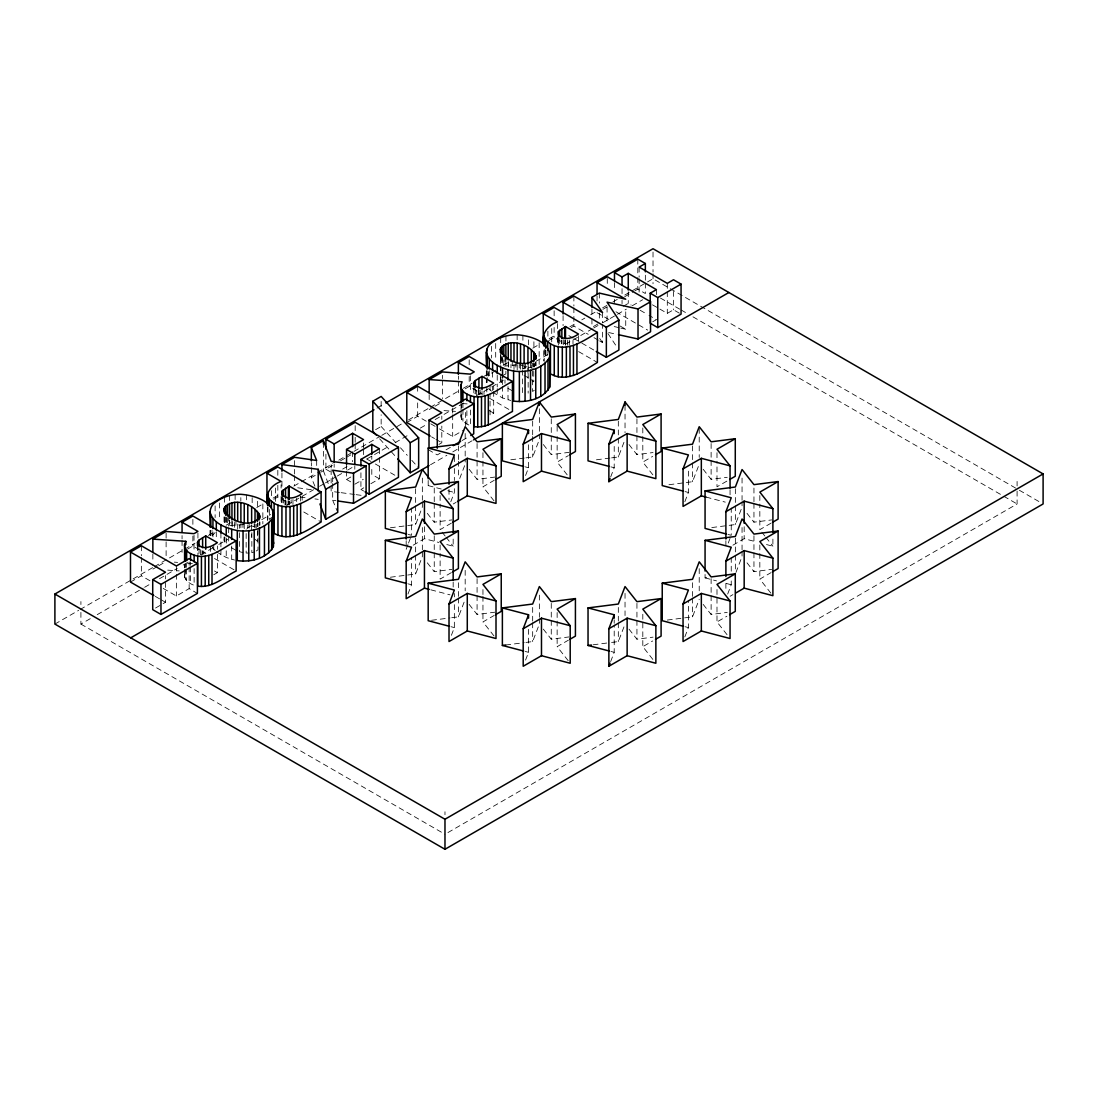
<?xml version="1.0" encoding="UTF-8"?>
<svg xmlns="http://www.w3.org/2000/svg" width="1098" height="1098" viewBox="0 0 1098 1098"><rect width="100%" height="100%" fill="white"/><g stroke="black" fill="none" stroke-linecap="round" stroke-linejoin="round"><path stroke-width="0.75" stroke-dasharray="5 3.75" d="M486.757 379.222L486.332 382.516L486.332 377.506M407.962 544.594L406.178 549.233L406.178 540.71M408.552 543.043L410.926 536.84M390.394 527.781L415.634 524.556L422.346 507.07L422.346 501.951M407.962 594.045L411.517 584.754L411.517 557.455M390.394 577.232L415.634 574.007L422.346 556.521L422.346 551.402M450.784 501.759L454.352 492.467L454.352 482.228M459.691 478.536L465.181 464.234L465.181 459.115M451.388 635.33L454.352 627.589L454.352 603.694M451.745 617.707L458.47 616.843L465.181 599.357M525.571 475.475L528.55 467.734L528.55 443.839M525.928 457.852L532.667 456.988L539.365 439.502L539.365 434.383M525.571 660.063L528.55 652.322L528.55 628.427M525.928 642.44L532.667 641.575L539.365 624.089L539.365 618.97M610.653 477.026L614.207 467.734L614.207 443.839M611.6 457.852L618.325 456.988L625.037 439.502M610.653 661.614L614.207 652.322L614.207 625.023M611.6 642.44L618.325 641.575L625.037 624.089M684.836 501.759L688.405 492.467L688.405 468.572M668.957 484.726L692.522 481.72L699.22 464.234M684.836 636.881L688.405 627.589L688.405 600.29M667.282 620.068L692.522 616.843L699.22 599.357M728.262 543.043L730.637 536.84M711.792 527.562L735.358 524.556L742.056 507.07L742.056 501.951M727.672 594.045L731.241 584.754L731.241 579.634M735.962 572.429L742.056 556.521L742.056 551.402M194.126 568.572L194.126 585.261C188.417 583.491 181.595 577.795 185.809 571.358M224.623 537.046L224.088 540.326L226.339 544.114L226.339 537.444M500.935 377.52L500.4 380.8L502.651 384.588M269.971 519.107L271.59 517.378M215.126 532.585L212.161 535.604L212.161 530.595M256.259 551.018L257.989 549.81L257.989 528.124M534.301 390.284L532.571 391.492L532.571 368.132M495.692 370.163L488.459 376.079L488.459 371.069M376.971 408.099L384.382 403.817M375.598 429.675L381.157 426.463L381.157 414.783M54.9 624.076L78.644 610.364M80.127 609.5L152.855 567.515M154.338 566.664L195.032 543.167M208.373 535.467L215.784 531.185M226.161 525.201L232.996 521.248M256.754 507.537L263.218 503.804M273.073 498.108L280.498 493.826M293.852 486.112L299.781 482.681M301.277 481.83L316.114 473.265M317.596 472.401L332.872 463.589M338.802 460.158L380.306 436.194M381.788 435.343L402.541 423.361M408.47 419.944L428.906 408.14M430.389 407.276L461.819 389.131M463.301 388.28L472.195 383.147M483.82 376.436L491.465 372.016M503.117 365.291L507.77 362.615M532.804 348.162L538.898 344.635M549.124 338.733L556.549 334.451M569.903 326.737L575.942 323.251M581.775 319.875L584.836 318.104M590.683 314.742L596.694 311.269M602.555 307.879L607.07 305.271M612.945 301.881L617.447 299.287M624.817 295.033L653.022 278.755L1017.091 488.939M130.484 582.064L141.354 575.777L151.565 581.679M157.275 566.595L152.855 569.135L152.855 564.139M158.743 565.745L166.114 561.49M187.47 549.151L192.877 546.035L205.861 553.529M273.745 499.343L277.821 496.996L289.364 503.653M314.906 486.208L311.352 477.63L315.359 475.31M320.712 472.236L323.388 470.685L323.388 443.99M325.914 454.215L325.914 469.23L334.698 464.152M340.545 460.776L344.937 458.25M346.405 457.399L350.784 454.86M406.795 422.538L417.665 416.252L429.332 422.991M433.586 407.07L429.167 409.609L432.461 409.829M435.055 406.219L442.425 401.964M465.127 388.857L469.189 386.51L482.159 394.004M548.698 340.6L554.133 337.47L565.662 344.127M571.193 327.616L573.883 326.065L588.226 334.341M602.898 309.307L607.276 306.781M624.68 296.734L633.422 291.684M634.877 290.846L637.801 289.158L645.35 293.523L645.35 281.843M623.293 306.26L628.262 303.391L631.226 305.107M342.686 469.079L349.782 464.976M593.414 326.531L599.343 323.1M80.909 612.396L80.909 624.076L91.285 618.078M97.214 614.66L143.152 588.13M144.634 587.279L150.563 583.848M159.457 578.715L177.245 568.448M183.174 565.031L189.103 561.6M200.961 554.751L212.82 547.916M218.749 544.484L227.643 539.351M246.913 528.234L254.324 523.952M261.736 519.67L270.616 514.537M286.921 505.121L313.603 489.722M319.532 486.304L323.979 483.738M325.461 482.873L335.837 476.889M337.319 476.024L341.766 473.458M347.695 470.04L353.625 466.623M366.965 458.923L389.2 446.076M395.129 442.659L409.952 434.094M420.314 428.11L426.244 424.693M435.137 419.56L442.549 415.277M444.031 414.413L464.783 402.444M476.642 395.596L503.323 380.196M522.593 369.065L530.005 364.783M535.934 361.366L547.792 354.517M565.58 344.25L592.247 328.851M593.73 327.986L601.141 323.718M602.624 322.853L615.964 315.153M617.447 314.303L626.34 309.169M632.27 305.738L642.646 299.754M346.543 471.124L346.543 479.455L350.797 477.012M354.805 484.232L363.301 479.318M155.559 608.018L165.496 602.28L165.496 580.595M163.231 588.418L176.366 596.008L189.158 588.624L197.407 593.387M360.926 472.758L360.926 489.447L363.767 487.8M370.863 483.71L379.386 478.783L379.386 457.097M438.967 444.388L441.808 442.755L441.808 426.065M439.543 428.893L452.678 436.469L464.042 429.908M213.739 574.762L217.377 572.662L217.377 550.976M493.688 391.451L493.688 413.136L490.051 415.236L490.051 393.551M652.692 321.81L656.426 319.655L649.014 315.373M659.884 309.101L667.296 313.369L673.513 309.787L681.062 314.152M440.188 453.213L437.279 454.901L429.016 450.139M446.021 449.851L450.4 447.325M462.052 440.586L469.34 436.386M430.54 464.742L446.872 455.313M452.801 451.882L472.099 440.751M453.227 503.968L456.041 502.349M494.004 500.839L482.955 486.812L494.196 480.32M413.205 545.184L424.446 538.693L438.816 542.453M451.374 523.142L440.12 529.648L440.12 504.051M567.186 474.83L557.139 462.08L568.393 455.588M451.374 572.607L440.12 579.099L440.12 553.502M652.857 474.83L642.81 462.08L652.651 456.397M494.004 635.962L482.955 621.935L494.196 615.443M726.849 481.13L716.994 486.812L716.994 461.215M568.188 660.694L557.139 646.667L568.393 640.175M732.915 545.184L744.17 538.693L756.934 542.041M771.084 523.142L759.83 529.648L759.83 504.051M652.857 659.418L642.81 646.667L652.651 640.985M730.101 596.269L732.915 594.636M770.878 593.14L759.83 579.099L771.084 572.607M727.041 634.685L716.994 621.935L726.849 616.253M447.943 832.559L1017.091 503.955L1017.091 490.614M503.817 374.898L505.876 373.938L505.876 368.928M254.201 551.978L251.84 552.678L251.84 529.318M510.79 459.788L524.254 458.072M543.332 444.539L551.265 454.613L568.984 452.349M596.447 459.788L609.912 458.072M629.003 444.539L636.936 454.613L653.036 452.554M428.179 480.471L428.179 485.591L431.541 485.165M469.148 469.271L477.081 479.346L494.786 477.081M703.187 469.271L711.12 479.346L727.233 477.287M427.3 513.356L434.245 522.181L451.951 519.917M747.011 513.356L753.955 522.181L771.674 519.917M427.3 562.821L434.245 571.633L451.951 569.368M705.067 574.474L705.067 577.877L708.43 577.452M747.011 562.821L753.955 571.633L771.674 569.368M431.541 620.288L450.056 617.927M469.148 604.394L477.081 614.468L494.786 612.204M703.187 604.394L711.12 614.468L727.233 612.409M505.739 645.02L524.254 642.646M543.332 629.127L551.265 639.201L568.984 636.936M593.085 644.801L609.912 642.646M629.003 629.127L636.936 639.201L653.036 637.142M517.144 364.811L505.945 366.005L505.945 359.334M249.15 553.049L246.144 553.035L246.144 529.675M443.99 410.611L455.533 411.379M167.692 570.136L179.221 570.905M462.134 403.515L470.342 404.16M174.321 562.135L177.602 562.396M187.47 563.164L192.397 563.562M520.027 365.058L533.903 368.448M243.715 524.583L229.633 525.53L229.633 520.521M300.083 496.982L306.671 497.833M314.92 498.917L318.214 499.343M339.474 492.467L331.143 491.369L331.143 484.698M341.135 492.686L354.448 494.443M356.123 494.663L366.101 495.994M297.723 487.786L311.928 489.818M332.68 483.532L332.68 500.221L335.892 500.688M492.618 392.219L502.541 397.956L510.803 400.496M216.306 551.745L226.229 557.482L234.492 560.021M608.704 332.557L616.856 334.341M614.194 326.559L619.135 327.712M620.782 328.096L625.736 329.249L625.736 309.224M242.946 552.582L239.542 551.69L239.542 530.005M610.941 466.87L614.207 467.734M685.125 491.602L688.405 492.467M706.124 497.106L725.27 502.129M525.269 466.87L528.55 467.734M727.96 534.438L731.241 535.289L731.241 507.99M766.5 544.553L772.896 546.228L772.896 535.989M428.179 485.591L441.272 489.022M447.806 490.737L454.352 492.467M705.067 577.877L716.514 580.883M726.327 583.463L731.241 584.754M408.25 534.438L411.517 535.289L411.517 507.99M446.79 544.553L453.172 546.228L453.172 535.989M685.125 626.725L688.405 627.589M408.25 583.889L411.517 584.754M430.828 589.818L449.988 594.841M610.941 651.457L614.207 652.322M451.086 626.725L454.352 627.589M525.269 651.457L528.55 652.322M252.169 526.052L254.887 527.013M460.899 415.017C460.035 420.767 466.032 423.814 470.438 425.736L470.438 409.046M512.258 390.778L504.984 386.592M235.946 550.304L228.672 546.118M524.103 375.557L527.946 377.547L527.946 365.867M1019.369 490.257L1040.135 502.239M660.42 298.038L679.662 309.142M681.144 309.993L687.06 313.41M692.975 316.828L1002.296 495.418M1003.778 496.269L1017.091 503.955M652.473 304.819L658.402 308.236M640.12 310.24L647.532 314.522M615.937 311.777L647.669 330.1M597.051 312.683L611.394 320.973M619.999 325.941L625.736 329.249M593.963 337.649L598.273 340.133M599.7 340.956L602.569 342.617L602.569 324.267M568.846 335.631L573.17 338.129M574.625 338.966L580.389 342.288M581.83 343.125L594.814 350.619M578.646 351.621L597.394 362.45M489.379 398.162L512.45 411.489M489.31 410.611L493.688 413.136M430.787 423.842L438.088 428.055M431.596 436.853L434.52 438.541M435.975 439.378L441.808 442.755M366.718 458.991L373.924 463.15M375.365 463.987L397.009 476.477M379.386 478.783L371.797 474.405L371.797 466.074M346.543 479.455L350.674 481.844M325.914 469.23L331.418 472.401M360.926 489.447L363.685 491.026M303.775 511.984L321.096 521.975M214.508 558.525L236.139 571.015M214.453 570.987L217.377 572.662M155.285 596.379L159.663 598.904M161.118 599.755L165.496 602.28M80.909 624.076L444.978 834.26M531.336 379.743L533.765 381.871L533.765 368.53M255.024 539.269L257.467 541.396L257.467 528.056M489.255 389.063L491.492 391.163M215.181 550.688L210.857 545.363M381.157 426.463L395.925 442.782M400.468 447.806L407.289 455.341M411.832 460.364L418.654 467.899M379.62 438.816L396.625 457.674M761.847 532.187L764.853 536.016M765.855 537.293L772.896 546.228M442.123 532.187L445.143 536.016M446.145 537.293L453.172 546.228M599.673 338.459L602.569 342.617M607.99 333.572L616.156 345.925M332.68 500.221L337.745 512.368M323.388 470.685L329.949 488.185M1017.091 481.432L1017.091 485.947M759.83 495.514L759.83 502.349M759.83 544.979L759.83 551.8M759.83 553.502L759.83 579.099M753.955 488.047L753.955 501.704M753.955 503.406L753.955 522.181M753.955 535.81L753.955 551.155M753.955 552.87L753.955 571.633M744.17 526.738L744.17 538.693M742.056 478.055L742.056 500.235M742.056 527.52L742.056 549.7M735.358 488.72L735.358 504.078M735.358 505.78L735.358 524.556M735.358 538.185L735.358 553.543M735.358 555.245L735.358 572.305M731.241 557.455L731.241 572.813M730.06 489.735L730.06 494.855M725.888 540.71L725.888 549.233M725.888 583.34L725.888 590.175M716.994 452.692L716.994 459.513M716.994 589.516L716.994 621.935M711.12 443.51L711.12 458.868M711.12 460.57L711.12 479.346M711.12 578.632L711.12 593.991M711.12 595.706L711.12 614.468M699.22 428.398L699.22 457.413M699.22 568.64L699.22 590.82M692.522 445.884L692.522 461.242M692.522 462.958L692.522 481.72M692.522 582.722L692.522 596.379M692.522 598.081L692.522 616.843M673.513 291.437L673.513 309.787M667.296 283.353L667.296 290.023M667.296 291.684L667.296 313.369M656.426 289.625L656.426 294.621M653.022 252.06L653.022 272.071M653.022 273.745L653.022 283.751M645.35 275.173L645.35 280.182M642.81 427.959L642.81 434.781M642.81 436.482L642.81 462.08M642.81 614.249L642.81 646.667M639.132 267.089L639.132 277.094M639.132 278.768L639.132 292.109M637.801 259.142L637.801 275.818M637.801 277.492L637.801 289.158M636.936 418.777L636.936 434.135M636.936 435.851L636.936 454.613M636.936 603.365L636.936 618.723M636.936 620.425L636.936 639.201M628.262 291.711L628.262 303.391M625.037 405.382L625.037 432.681M625.037 593.373L625.037 615.553M622.044 288.637L622.044 293.633M622.044 300.303L622.044 303.652M618.325 421.165L618.325 436.51M618.325 438.226L618.325 456.988M618.325 607.455L618.325 621.097M618.325 622.813L618.325 641.575M614.482 282.598L614.482 289.268M614.482 299.287L614.482 302.623M614.207 619.903L614.207 623.307M607.276 278.425L607.276 285.096M607.07 307.179L607.07 323.855M602.569 312.587L602.569 322.606M599.343 293.084L599.343 303.089M599.343 313.095L599.343 321.44M597.051 296.007L597.051 302.677M591.932 309.032L591.932 317.377M591.932 319.038L591.932 327.382M578.454 335.7L578.454 340.709M573.883 296.035L573.883 306.04M573.883 307.714L573.883 326.065M572.991 340.407L572.991 343.743M569.272 339.996L569.272 345.005M567.433 340.243L567.433 345.252M565.497 339.9L565.497 344.896M565.36 340.16L565.36 345.156M564.729 340.325L564.729 343.674M563.26 339.694L563.26 344.703M563.082 315.62L563.082 325.626M561.86 340.353L561.86 343.701M561.339 340.504L561.339 343.839M559.678 338.513L559.678 345.184M558.594 335.137L558.594 345.143M558.402 338.239L558.402 344.909M557.853 337.978L557.853 344.648M557.413 323.553L557.413 328.563M557.413 336.894L557.413 345.239M557.139 426.244L557.139 434.781M557.139 436.482L557.139 462.08M557.139 612.547L557.139 619.368M557.139 621.07L557.139 646.667M554.133 310.775L554.133 317.446M554.133 327.465L554.133 337.47M551.718 328.508L551.718 341.862M551.265 418.777L551.265 454.613M551.265 603.365L551.265 618.723M551.265 620.425L551.265 639.201M547.888 331.157L547.888 339.488M547.106 350.578L547.106 357.248M545.637 349.891L545.637 358.236M545.473 350.44L545.473 358.785M544.306 349.439L544.169 361.407M543.839 350.674L543.757 360.789M539.365 408.785L539.365 432.681M539.365 595.089L539.365 617.268M539.159 342.713L539.159 364.399M536.085 362.354L536.099 365.799M535.481 362.299L535.481 365.634M535.33 362.189L535.33 365.524M534.301 363.589L534.301 366.938M533.903 341.752L533.903 348.423M533.903 363.438L533.903 366.773M533.765 363.52L533.765 366.856M532.571 363.136L532.571 366.471M532.667 421.165L532.667 434.808M532.667 436.51L532.667 456.988M532.667 607.455L532.667 621.097M532.667 622.813L532.667 641.575M531.336 364.728L531.336 368.063M530.512 362.422L530.512 367.432M528.481 339.831L528.481 344.841M528.152 364.797L528.152 393.153M525.462 363.493L525.462 368.503M524.103 365.552L524.103 368.887M522.895 335.274L522.895 341.958M522.456 363.479L522.456 368.489M522.456 370.15L522.456 393.509M520.548 365.84L520.548 369.189M519.258 363.026L519.258 369.697M517.144 334.78L517.144 339.79M517.199 364.989L517.199 369.999M515.854 362.134L515.854 368.804M514.001 364.55L514.001 369.546M512.258 360.748L512.258 369.093M510.968 364.509L510.968 367.844M508.47 362.134L508.47 367.144M508.25 361.558L508.25 368.228M508.003 386.537L508.003 399.892M505.945 335.974L505.945 340.984M505.876 358.922L505.876 367.267M504.984 356.562L504.984 366.567M504.984 379.922L504.984 383.257M503.817 359.883L503.817 366.554M502.651 357.893L502.651 364.563M502.651 379.579L502.541 384.602M502.541 386.276L502.541 397.956M502.143 356.095L502.143 364.426M501.21 357.674L501.21 364.344M501.21 379.359L501.21 382.694M500.935 355.834L500.935 364.179M500.935 365.854L500.935 372.524M500.702 337.69L500.702 344.36M500.702 356.04L500.702 364.371M500.4 352.444L500.4 364.124M500.317 365.758L500.4 372.469M500.317 374.102L500.4 380.8M497.229 375.269L497.229 386.949M497.229 388.61L497.229 395.28M495.692 343.482L495.692 360.158M493.688 386.441L493.688 389.776M492.618 372.195L492.618 378.865M492.618 387.21L492.618 390.545M491.437 346.364L491.437 358.044M490.051 385.206L490.051 391.876M489.255 370.712L489.255 377.383M487.169 370.822L487.169 375.818M487.169 377.492L487.169 384.163M486.757 370.891L486.757 375.887M486.826 386.935L486.826 391.945M486.332 370.836L486.332 375.845M483.998 391.259L483.998 394.594M482.955 452.692L482.955 459.513M482.955 461.215L482.955 486.812M482.955 589.516L482.955 594.636M482.955 596.338L482.955 621.935M482.022 391.396L482.022 394.731M480.114 389.749L480.114 394.745M478.92 389.859L478.92 394.855M478.357 389.268L478.357 395.939M477.081 443.51L477.081 479.346M477.081 578.632L477.081 593.991M477.081 595.706L477.081 614.468M476.683 390.147L476.683 395.156M475.338 388.898L475.338 393.908M474.226 384.808L474.24 393.578M473.828 387.8L473.828 394.47M470.342 375.804L470.342 392.48M469.189 359.815L469.189 366.485M469.189 376.504L469.189 386.51M466.883 410.734L466.883 424.075M465.47 412.409L465.47 425.763M465.181 433.518L465.181 457.413M465.181 570.356L465.181 590.82M462.944 402.801L462.944 407.811M462.944 409.472L462.944 421.152M461.75 404.64L461.75 407.976M461.75 414.646L461.75 419.656M461.064 404.778L461.064 409.787M461.064 411.462L461.064 418.132M458.374 376.065L458.374 379.4M458.374 381.075L458.374 392.755M458.47 445.884L458.47 459.54M458.47 461.242L458.47 478.303M458.47 582.722L458.47 596.379M458.47 598.081L458.47 616.843M454.352 456.631L454.352 461.75M454.352 468.572L454.352 480.512M454.352 593.469L454.352 596.873M453.172 582.036L453.172 587.156M452.678 408.113L452.678 413.123M452.678 414.783L452.678 436.469M449.013 489.351L449.013 499.576M444.978 811.751L444.978 814.743M442.425 375.269L442.425 378.604M442.425 380.279L442.425 398.629M441.808 416.06L441.808 419.395M440.12 495.514L440.12 502.349M440.12 544.979L440.12 551.8M434.245 488.047L434.245 501.704M434.245 503.406L434.245 522.181M434.245 535.81L434.245 551.155M434.245 552.87L434.245 571.633M429.167 394.594L429.167 402.939M424.446 526.738L424.446 538.693M422.346 478.055L422.346 500.235M422.346 527.52L422.346 549.7M417.665 386.235L417.665 394.566M417.665 402.911L417.665 416.252M415.634 488.72L415.634 504.078M415.634 505.78L415.634 524.556M415.634 538.185L415.634 553.543M415.634 555.245L415.634 574.007M381.157 401.429L381.157 406.438M379.386 448.766L379.386 455.437M371.797 456.054L371.797 459.403M363.548 442.947L363.548 447.957M363.548 449.631L363.548 456.301M355.176 425.64L355.176 430.649M355.176 437.32L355.176 442.316M355.176 443.99L355.176 452.335M354.805 465.881L354.805 469.217M352.623 451.662L352.623 461.668M346.543 464.44L346.543 469.45M334.163 463.987L334.163 467.323M332.68 476.861L332.68 481.871M331.143 464.687L331.143 468.023M331.143 469.683L331.143 483.038M316.677 460.474L316.677 467.144M311.352 462.615L311.352 465.95M311.352 467.624L311.352 477.63M302.142 496.9L302.142 500.235M300.605 496.118L300.605 501.127M296.68 498.259L296.68 501.594M294.552 460.638L294.552 473.979M294.552 475.654L294.552 485.659M292.96 499.521L292.96 504.531M291.121 499.768L291.121 503.104M289.186 501.086L289.186 504.421M289.048 501.347L289.048 504.682M288.431 501.525L288.431 504.86M286.949 500.894L286.949 505.89M285.549 499.878L285.549 504.888M285.027 500.029L285.027 505.039M283.366 498.039L283.366 503.049M282.282 494.663L282.282 502.994M282.09 497.765L282.09 504.435M281.939 472.922L281.939 479.593M281.939 481.267L281.939 487.937M281.541 497.504L281.541 504.174M281.102 484.753L281.102 488.088M281.102 496.42L281.102 503.104M277.821 470.301L277.821 476.971M277.821 485.316L277.821 496.996M275.406 488.034L275.406 501.388M271.59 490.682L271.59 499.014M269.339 509.417L269.339 519.436M267.994 507.303L267.871 519.272M267.528 506.864L267.445 521.975M262.847 503.913L262.847 523.924M259.787 521.989L259.787 525.324M259.773 521.879L259.773 525.215M257.989 523.128L257.989 526.464M257.591 501.278L257.591 507.949M257.591 522.964L257.591 526.299L257.467 523.046M256.259 524.322L256.259 527.658M255.024 524.254L255.024 527.589M254.201 521.948L254.201 526.958M252.169 497.682L252.169 504.366M251.634 525.393L251.634 537.073M249.15 523.019L249.15 528.028M247.791 525.077L247.791 528.413M246.583 494.814L246.583 503.145M244.236 523.705L244.236 528.714M242.946 522.552L242.946 529.222M240.833 497.641L240.833 500.976M240.887 524.515L240.887 527.85M239.542 524.995L239.542 528.33M237.69 524.075L237.69 529.071M235.946 520.274L235.946 528.618M235.123 494.525L235.123 501.21M234.656 522.374L234.656 527.383M232.158 521.66L232.158 526.669M231.953 519.409L231.953 527.754M231.692 546.063L231.692 559.417M229.633 495.5L229.633 500.51M229.564 520.123L229.564 525.119M228.672 516.087L228.672 526.093M228.672 527.767L228.672 534.438M228.672 536.112L228.672 542.783M227.519 517.748L227.519 526.079M226.339 517.419L226.339 524.103M226.229 550.798L226.229 557.482M225.831 517.282L225.831 523.952M224.898 517.199L224.898 523.87M224.898 537.224L224.898 542.22M224.623 517.034L224.623 523.705M224.39 497.216L224.39 503.886M224.39 517.227L224.39 523.897M224.006 516.938L224.088 523.65M224.088 536.991L224.088 540.326M220.918 533.12L220.918 548.135M220.918 549.81L220.918 554.806M219.38 503.008L219.38 519.683M217.377 545.967L217.377 549.302M216.306 531.72L216.306 540.065M215.126 505.89L215.126 517.57M213.739 544.732L213.739 549.741M212.943 531.912L212.943 538.583M210.857 530.348L210.857 535.344M210.445 530.416L210.445 535.412M210.514 546.461L210.514 551.471M210.02 530.361L210.02 535.371M203.803 550.935L203.803 554.27M202.608 551.045L202.608 554.38M202.046 550.469L202.046 553.804M200.371 549.673L200.371 554.682M199.04 548.424L199.04 555.094M197.928 533.079L197.928 538.089M197.915 544.334L197.928 554.764M197.516 545.651L197.516 552.321M194.03 535.33L194.03 552.006M192.877 519.34L192.877 526.011M192.877 536.03L192.877 546.035M190.572 561.915L190.572 565.25M190.572 566.925L190.572 583.601M189.158 561.929L189.158 565.264M189.158 566.939L189.158 588.624M186.633 564.001L186.633 567.337M186.633 568.997L186.633 580.677M185.438 564.166L185.438 567.501M185.438 569.176L185.438 579.181M184.752 564.303L184.752 567.639M184.752 574.323L184.752 577.658M184.588 564.537L184.588 567.872M184.588 569.533L184.588 574.542M182.062 535.591L182.062 538.926M182.062 540.6L182.062 552.28M176.366 565.978L176.366 572.648M176.366 574.309L176.366 596.008M166.114 533.134L166.114 556.48M165.496 575.585L165.496 578.921M152.855 554.119L152.855 562.464M141.354 545.761L141.354 555.766M141.354 557.427L141.354 575.777M80.909 601.553L80.909 604.545"/><path stroke-width="1.5" d="M210.02 512.011C212.902 523.746 226.751 528.303 237.305 530.595L237.305 560.625C250.262 562.327 266.636 558.923 273.361 546.639L273.361 516.609C274.308 500.949 253.418 495.212 240.833 494.306C231.651 494.1 222.427 496.914 215.126 502.555C207.151 508.196 210.747 518.915 210.02 527.026M273.361 546.639L273.759 513.315M486.332 352.485C489.214 364.22 503.062 368.777 513.603 371.069L513.603 401.099C526.573 402.801 542.947 399.398 549.673 387.114L549.673 357.083C550.62 341.423 529.73 335.686 517.144 334.78C507.962 334.574 498.739 337.388 491.437 343.029C483.463 348.656 487.059 359.375 486.332 367.501M549.673 387.114L550.071 353.789M267.528 505.19C264.33 494.169 270.973 484.987 281.102 481.418L266.951 473.238L266.951 503.268M543.839 345.664C540.641 334.643 547.284 325.461 557.413 321.879L543.263 313.712L543.263 343.743M406.178 539.008L406.178 511.709L411.517 497.765L385.343 490.888L385.343 528.426L406.617 534.012M429.236 589.406L424.446 588.144L406.178 598.698L406.178 561.16L411.517 547.216L385.343 540.353L385.343 577.877L406.617 583.463M449.013 484.232L449.013 468.873L454.352 454.929L428.179 448.053L428.179 478.769M495.61 614.633L501.237 611.38L501.237 573.842L482.955 584.397L496.008 600.977L496.008 638.514L467.281 630.979L449.013 641.534L449.013 603.996L454.352 590.051L428.179 583.175L428.179 620.713L449.453 626.299M569.793 454.778L575.421 451.525L575.421 413.987L557.139 424.542L570.205 441.121L570.205 478.659L541.479 471.124L523.197 481.679L523.197 444.141L528.55 430.196L502.376 423.32L502.376 460.858L523.636 466.444M575.421 413.987L551.265 417.075L539.365 401.964L532.667 419.45L502.376 423.32M569.793 639.352L575.421 636.113L575.421 598.575L557.139 609.129L570.205 625.709L570.205 663.247L541.479 655.712L523.197 666.266L523.197 628.729L528.55 614.784L502.376 607.908L502.376 645.446L523.636 651.032M655.465 454.778L661.092 451.525L661.092 413.987L642.81 424.542L655.863 441.121L655.863 478.659L627.136 471.124L608.868 481.679L608.868 444.141L614.207 430.196L588.034 423.32L588.034 460.858L609.308 466.444M661.092 413.987L636.936 417.075L625.037 401.964L618.325 419.45L588.034 423.32M608.868 481.679L610.049 478.577M655.465 639.352L661.092 636.113L661.092 598.575L642.81 609.129L655.863 625.709L655.863 663.247L627.136 655.712L608.868 666.266L608.868 628.729L614.207 614.784L588.034 607.908L588.034 645.446L609.308 651.032M706.124 497.106L701.334 495.857L683.052 506.411L683.052 468.873L688.405 454.929L662.231 448.053L662.231 485.591L683.491 491.177M608.868 666.266L610.049 663.165M729.648 614.633L735.276 611.38L735.276 573.842L716.994 584.397L730.06 600.977L730.06 638.514L701.334 630.979L683.052 641.534L683.052 603.996L688.405 590.051L662.231 583.175L662.231 620.713L683.491 626.299M725.888 539.008L725.888 511.709L731.241 497.765L705.067 490.888L705.067 528.426L726.327 534.012M725.888 576.519L725.888 561.16L731.241 547.216L705.067 540.353L705.067 571.056M184.588 561.188L184.588 544.512L185.809 541.328L152.855 539.118L152.855 552.459M461.064 403.117L460.899 384.986L462.121 381.802L429.167 379.579L429.167 392.933M282.09 491.094L282.282 494.663C287.854 500.537 296.487 497.696 302.142 493.565L289.186 486.071L282.09 491.094L282.09 496.104M558.402 331.569L558.594 335.137C564.166 341.011 572.799 338.17 578.454 334.039L565.497 326.545L558.402 331.569L558.402 336.564M224.006 508.607C231.994 495.884 256.603 504.133 259.787 516.993C251.511 529.277 227.547 521.303 224.006 508.607L224.006 511.942M500.317 349.082C508.305 336.359 532.914 344.607 536.099 357.468C527.809 369.751 503.858 361.777 500.317 349.082L500.317 352.417M197.516 542.316L199.04 540.079L205.724 535.906L217.377 542.632C211.887 546.529 203.35 550.647 197.915 544.334L197.516 542.316L197.516 545.651M473.828 382.79L475.338 380.553L482.022 376.381L493.688 383.106C488.198 387.004 479.661 391.121 474.226 384.808L473.828 382.79L473.828 386.125M237.305 530.595C250.262 532.297 266.636 528.893 273.361 516.609M513.603 371.069C526.573 372.771 542.947 369.367 549.673 357.083M376.216 435.041L372.812 431.281L372.812 401.25L381.157 396.433L418.654 437.869L418.654 467.899L410.213 472.771L397.751 458.937M385.865 402.952L653.022 248.724L1043.1 473.924L1043.1 503.955L444.978 849.276L54.9 624.076L54.9 594.045L373.993 409.815M130.484 552.033L141.354 545.761L176.366 565.978L189.158 558.594L197.407 563.356L197.407 593.387L160.967 614.427L152.718 609.664L152.718 579.634L165.496 572.25L130.484 552.033L130.484 582.064L153.83 595.541M152.855 539.118L166.114 531.459L194.03 533.655L197.928 531.405L182.062 522.25L182.062 532.255M182.062 522.25L192.877 516.005L236.139 540.985L236.139 571.015C224.047 576.93 212.312 588.377 197.736 586.167L197.736 556.137C192.095 554.874 183.86 551.553 184.588 544.512M266.951 473.238L277.821 466.966L321.096 491.945L321.096 521.975C307.783 530.183 290.188 542.892 274.129 533.312L274.129 503.296L269.339 499.412L267.528 495.184M281.939 471.262L281.939 464.578L294.552 457.303L316.677 460.474L311.352 447.6L323.388 440.655L331.143 461.338L366.101 465.964L366.101 495.994L353.515 503.255L337.498 500.921M325.914 449.206L325.914 439.2L355.176 422.305L398.45 447.284L398.45 477.314L369.189 494.21L365.058 491.822M430.142 436.016L406.795 422.538L406.795 392.508L417.665 386.235L452.678 406.452L465.47 399.068L473.718 403.831L473.718 433.861L470.795 435.535M429.167 379.579L442.425 371.934L470.342 374.13L474.24 371.879L458.374 362.724L458.374 374.404M458.374 362.724L469.189 356.479L512.45 381.459L512.45 411.489C500.359 417.405 488.624 428.851 474.048 426.642L474.048 396.611C468.407 395.349 460.172 392.027 460.899 384.986M543.263 313.712L554.133 307.44L597.394 332.419L597.394 362.45C584.095 370.657 566.499 383.367 550.441 373.787L550.441 343.77L545.637 339.886L543.839 335.659M563.082 313.946L563.082 302.266L573.883 296.035L602.569 312.587L591.932 297.352L599.343 293.084L625.736 299.219L597.051 282.653L597.051 294.333M597.051 282.653L607.276 276.751L650.551 301.73L650.551 331.761L638.02 338.994L618.476 334.698M614.482 280.937L614.482 272.592L637.801 259.142L645.35 263.493L645.35 271.837M614.482 272.592L622.044 276.957L628.262 273.361L656.426 289.625L650.208 293.207L650.208 323.237L657.757 327.602L681.062 314.152L681.062 284.121L673.513 279.757L667.296 283.353L639.132 267.089L645.35 263.493M325.914 439.2L334.163 443.963L352.623 433.312L363.548 439.612L346.543 449.439L346.543 464.44M346.543 449.439L354.805 454.201L371.797 444.388L379.386 448.766L360.926 459.417L360.926 466.087M429.016 448.464L429.016 420.109L441.808 412.724L406.795 392.508M152.718 579.634L160.967 584.397L197.407 563.356M236.139 540.985C224.047 546.9 212.312 558.347 197.736 556.137M321.096 491.945C307.783 500.153 290.188 512.862 274.129 503.296M337.745 482.338L337.745 512.368L325.681 519.327L325.681 489.296L337.745 482.338L332.68 470.191L353.515 473.224L366.101 465.964M360.926 459.417L369.189 464.18L398.45 447.284M429.016 420.109L437.279 424.871L473.718 403.831M512.45 381.459C500.359 387.374 488.624 398.821 474.048 396.611M597.394 332.419C584.095 340.627 566.499 353.336 550.441 343.77M563.082 302.266L606.357 327.259L618.874 320.026L607.07 302.17L638.02 308.963L650.551 301.73M650.208 293.207L657.757 297.572L681.062 284.121M410.213 472.771L410.213 442.741L418.654 437.869M453.309 445.637L460.597 441.437M596.255 351.456L606.357 357.289L618.874 350.056L618.874 320.026M130.744 637.828L429.057 465.593M473.581 439.886L728.866 292.507M449.013 468.873L467.281 458.319L496.008 465.854L496.008 503.392L467.281 495.857L457.441 501.539M495.61 479.497L501.237 476.257L501.237 438.72L482.955 449.274L496.008 465.854M406.178 511.709L424.446 501.155L453.172 508.69L453.172 532.571M452.774 522.332L458.401 519.093L458.401 481.555L440.12 492.11L453.172 508.69M523.197 444.141L541.479 433.586L570.205 441.121M406.178 561.16L424.446 550.606L453.172 558.155L453.172 580.334M452.774 571.797L458.401 568.544L458.401 531.007L440.12 541.561L453.172 558.155M608.868 444.141L627.136 433.586L655.863 441.121M449.013 603.996L467.281 593.442L496.008 600.977M683.052 468.873L701.334 458.319L730.06 465.854L730.06 488.034M729.648 479.497L735.276 476.257L735.276 438.72L716.994 449.274L730.06 465.854M523.197 628.729L541.479 618.174L570.205 625.709M725.888 511.709L744.17 501.155L772.896 508.69L772.896 532.571M772.484 522.332L778.111 519.093L778.111 481.555L759.83 492.11L772.896 508.69M608.868 628.729L627.136 618.174L655.863 625.709M725.888 561.16L744.17 550.606L772.896 558.155L772.896 595.679L744.17 588.144L735.729 593.016M772.484 571.797L778.111 568.544L778.111 531.007L759.83 541.561L772.896 558.155M683.052 603.996L701.334 593.442L730.06 600.977M54.9 594.045L444.978 819.245L1043.1 473.924M428.179 448.053L458.47 444.182L465.181 426.697L477.081 441.808L501.237 438.72M662.231 448.053L692.522 444.182L699.22 426.697L711.12 441.808L735.276 438.72M385.343 490.888L415.634 487.018L422.346 469.532L434.245 484.643L458.401 481.555M705.067 490.888L735.358 487.018L742.056 469.532L753.955 484.643L778.111 481.555M385.343 540.353L415.634 536.483L422.346 518.983L434.245 534.095L458.401 531.007M705.067 540.353L735.358 536.483L742.056 518.983L753.955 534.095L778.111 531.007M428.179 583.175L458.47 579.305L465.181 561.819L477.081 576.93L501.237 573.842M662.231 583.175L692.522 579.305L699.22 561.819L711.12 576.93L735.276 573.842M502.376 607.908L532.667 604.037L539.365 586.552L551.265 601.663L575.421 598.575M588.034 607.908L618.325 604.037L625.037 586.552L636.936 601.663L661.092 598.575M502.376 645.446L505.739 645.02M588.034 645.446L591.41 645.02M281.939 464.578L318.214 469.313L325.681 489.296M372.812 401.25L410.213 442.741M319.93 503.955L325.681 519.327M273.759 543.345L272.908 540.024L272.908 509.994M744.17 501.155L744.17 523.334M744.17 550.606L744.17 588.144M701.334 458.319L701.334 495.857M701.334 593.442L701.334 630.979M657.757 297.572L657.757 327.602M638.02 308.963L638.02 338.994M628.262 273.361L628.262 290.05M627.136 433.586L627.136 471.124M627.136 618.174L627.136 655.712M625.037 401.964L625.037 405.382M622.044 276.957L622.044 285.302M614.207 430.196L614.207 433.614M614.207 614.784L614.207 618.188M606.357 327.259L606.357 357.289M591.932 297.352L591.932 307.371M576.944 344.031L576.944 374.061M573.458 345.458L573.458 375.489M569.986 346.446L569.986 376.477M566.362 347.05L566.362 377.081M565.497 326.545L565.497 338.225M564.729 326.984L564.729 338.664M562.3 347.201L562.3 377.232M561.86 328.686L561.86 338.692M559.678 330.169L559.678 336.853M558.237 346.721L558.237 376.751M554.257 345.582L554.257 375.612M547.984 360.24L547.984 390.27M547.724 341.917L547.724 350.262M545.637 339.886L545.637 348.231M545.02 363.273L545.02 393.304M544.306 337.772L544.306 346.103M541.479 433.586L541.479 471.124M541.479 618.174L541.479 655.712M540.765 366.169L540.765 396.186M539.365 401.964L539.365 405.382M536.085 355.67L536.085 359.019M535.755 368.612L535.755 398.643M535.33 353.844L535.33 358.854M533.765 351.84L533.765 361.846M531.336 349.713L531.336 363.067M530.526 370.328L530.526 400.358M528.55 430.196L528.55 433.614M528.55 614.784L528.55 618.188M527.946 347.517L527.946 364.207M525.064 371.316L525.064 401.333M524.103 345.527L524.103 363.877M520.548 344.154L520.548 364.179M519.354 371.563L519.354 401.58M517.199 343.303L517.199 363.314M514.001 342.864L514.001 361.215M510.968 342.823L510.968 361.173M508.25 343.207L508.25 359.883M508.003 369.861L508.003 379.867M505.876 343.907L505.876 358.922M503.817 344.868L503.817 356.548M502.541 367.926L502.541 377.932M502.143 346.076L502.143 354.421M500.935 347.503L500.935 352.499M497.229 365.263L497.229 373.594M492.618 362.189L492.618 370.534M489.255 359.032L489.255 369.052M488.322 394.882L488.322 424.912M487.169 355.807L487.169 369.148M486.757 349.205L486.757 365.881M485.055 395.966L485.055 425.997M482.022 376.381L482.022 389.721M481.5 396.653L481.5 426.683M478.92 378.179L478.92 388.184M477.74 396.886L477.74 426.916M475.338 380.553L475.338 387.237M474.309 381.651L474.309 386.661M470.438 395.705L470.438 402.376M467.281 458.319L467.281 495.857M467.281 593.442L467.281 630.979M466.883 394.045L466.883 400.715M462.944 391.121L462.944 401.141M461.75 389.625L461.75 401.305M444.978 819.245L444.978 849.276M437.279 424.871L437.279 448.231M424.446 501.155L424.446 523.334M424.446 550.606L424.446 588.144M371.797 444.388L371.797 454.394M369.189 464.18L369.189 494.21M354.805 454.201L354.805 464.207M353.515 473.224L353.515 503.255M352.623 433.312L352.623 446.653M334.163 443.963L334.163 462.313M323.388 440.655L323.388 443.99M318.214 469.313L318.214 490.998M311.352 447.6L311.352 460.954M300.632 503.557L300.632 533.587M297.146 504.984L297.146 535.014M293.674 505.972L293.674 536.002M290.05 506.576L290.05 536.606M289.186 486.071L289.186 499.425M288.431 486.51L288.431 499.865M285.988 506.727L285.988 536.757M285.549 488.212L285.549 498.218M283.366 489.694L283.366 496.378M281.925 506.247L281.925 536.277M277.959 505.107L277.959 535.138M271.673 519.766L271.673 549.796M271.412 501.443L271.412 508.127M269.339 499.412L269.339 506.082M268.708 522.799L268.708 552.829M267.871 492.577L267.994 505.629M264.453 525.695L264.453 555.712M259.773 515.209L259.773 518.544M259.457 528.138L259.457 558.168M259.018 513.37L259.018 520.04M257.467 511.366L257.467 521.372M255.024 509.239L255.024 522.593M254.214 529.854L254.214 559.884M251.634 507.043L251.634 523.732M248.752 530.842L248.752 560.872M247.791 505.053L247.791 523.403M244.236 503.68L244.236 523.705M243.042 531.089L243.042 561.105M240.887 502.829L240.887 522.84M237.69 502.39L237.69 520.74M234.656 502.349L234.656 520.699M231.953 502.733L231.953 519.409M231.692 529.387L231.692 539.393M229.564 503.433L229.564 518.448M227.519 504.394L227.519 516.074M226.229 527.452L226.229 535.783M225.831 505.602L225.831 515.621M224.623 507.029L224.623 513.699M220.918 524.789L220.918 533.12M216.306 521.715L216.306 530.059M212.943 518.558L212.943 528.577M212.01 554.408L212.01 584.438M210.857 515.333L210.857 527.013M208.744 555.492L208.744 585.522M205.724 535.906L205.724 549.247M205.189 556.178L205.189 586.208M202.608 537.704L202.608 547.71M201.428 556.412L201.428 586.442M199.04 540.079L199.04 546.763M197.997 541.177L197.997 544.512M194.126 555.231L194.126 561.901M190.572 553.57L190.572 560.241M186.633 550.647L186.633 560.666M185.809 541.328L185.809 544.663M185.438 549.151L185.438 560.831M184.752 547.628L184.752 560.968M160.967 584.397L160.967 614.427"/></g></svg>
